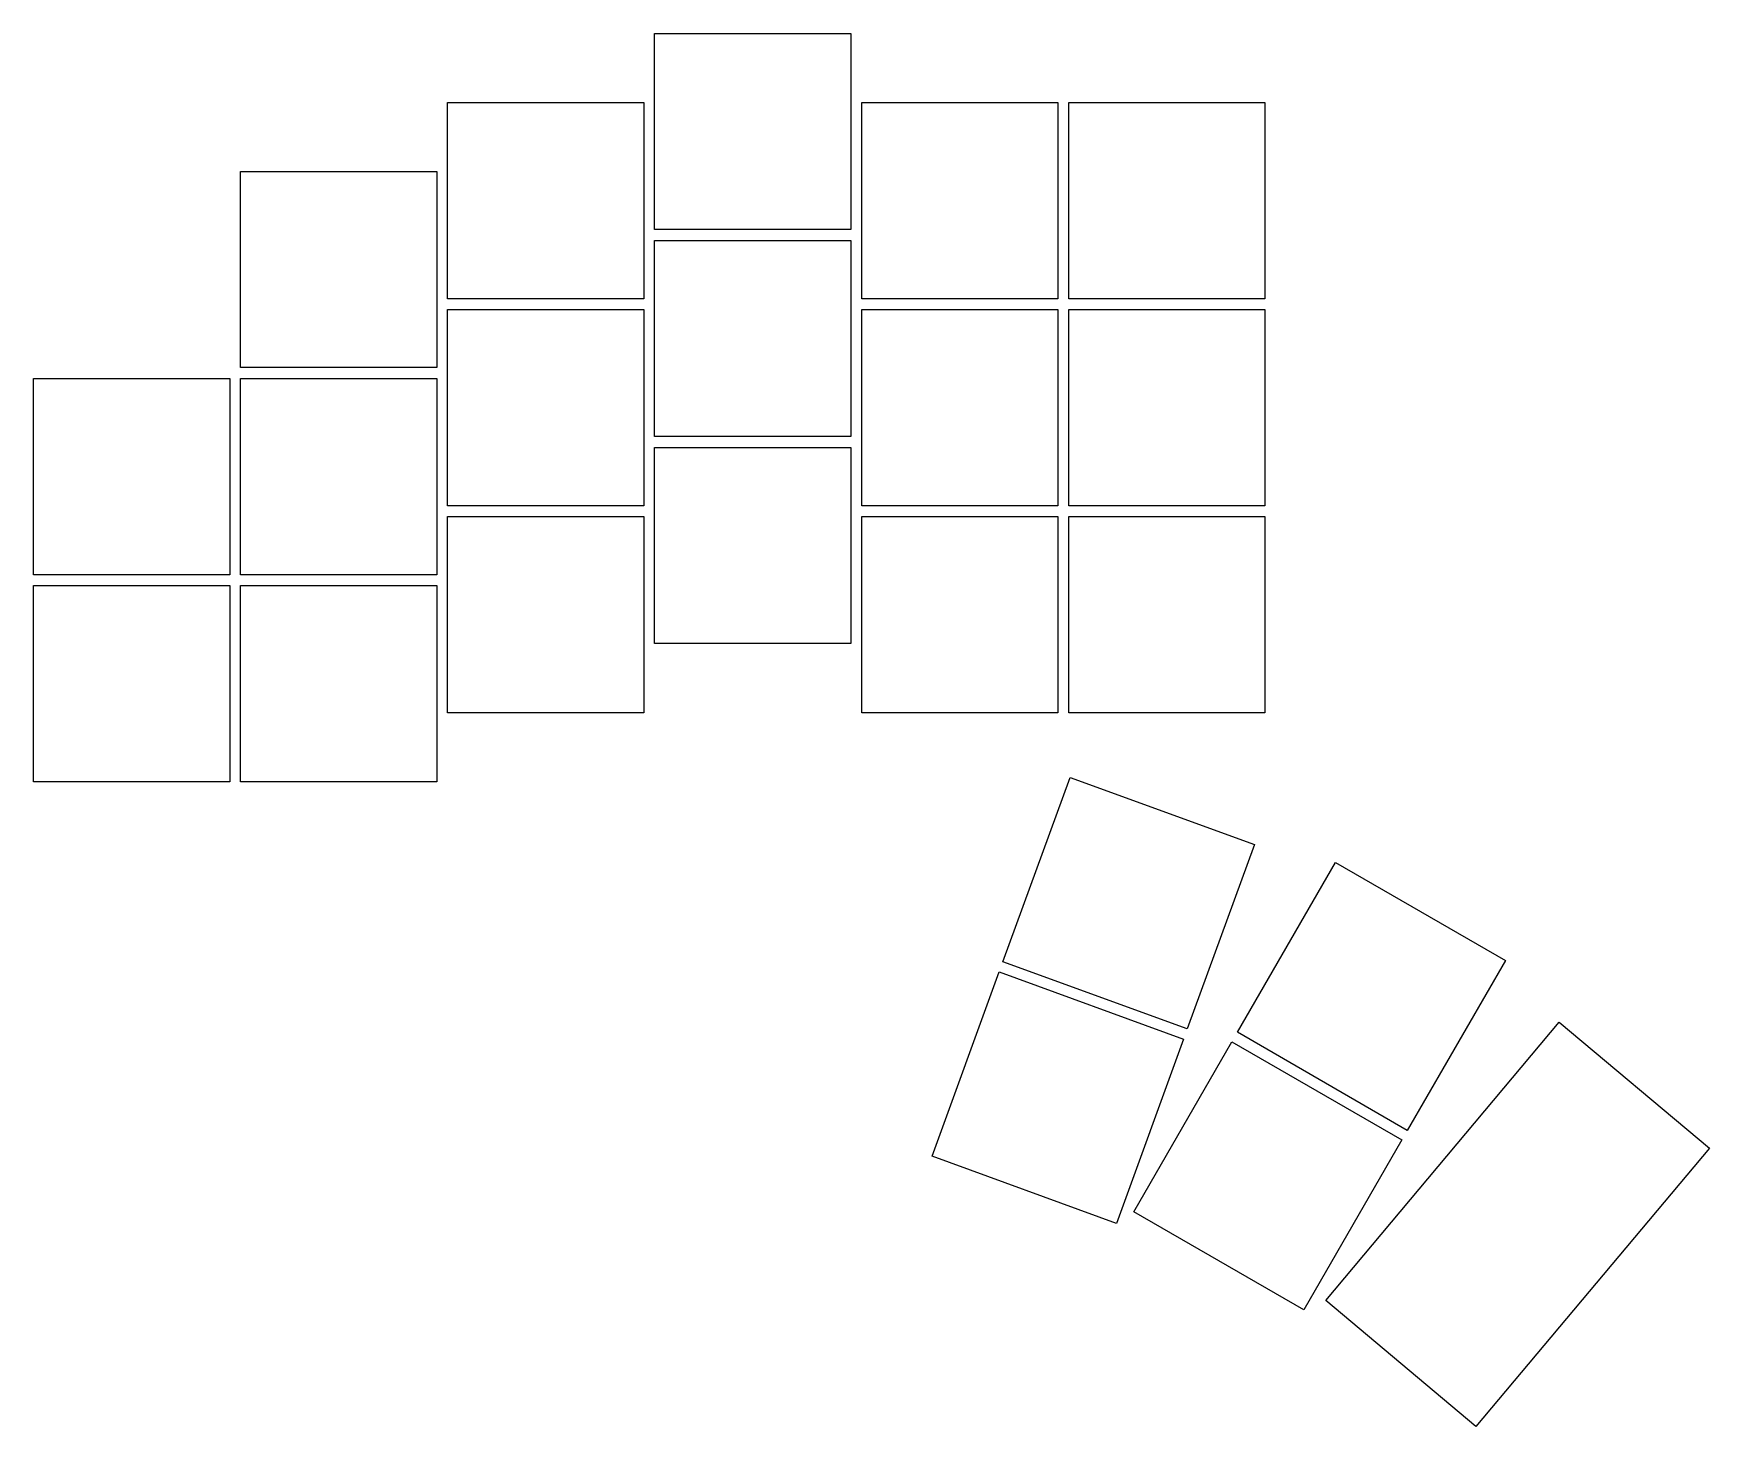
# Model space of a CAD drawing. Header units: millimetres. Extents: x 91 to 245, y -168 to -40.
import ezdxf

# ---------------------------------------------------------------- set-up
doc = ezdxf.new("R2010")
doc.units = ezdxf.units.MM

msp = doc.modelspace()

# ---------------------------------------------------------------- linework, layer by layer
for p, q in [((148, -40.33), (166, -40.33)), ((148, -58.33), (148, -40.33)), ((166, -40.33), (166, -58.33)), ((129, -46.67), (147, -46.67)), ((129, -64.67), (129, -46.67)), ((147, -46.67), (147, -64.67)), ((167, -46.67), (185, -46.67)), ((167, -64.67), (167, -46.67)), ((185, -46.67), (185, -64.67)), ((186, -46.67), (204, -46.67)), ((186, -64.67), (186, -46.67)), ((204, -46.67), (204, -64.67)), ((110, -53), (128, -53)), ((110, -71), (110, -53)), ((128, -53), (128, -71)), ((166, -58.33), (148, -58.33)), ((148, -59.33), (166, -59.33)), ((148, -77.33), (148, -59.33)), ((166, -59.33), (166, -77.33)), ((147, -64.67), (129, -64.67)), ((129, -65.67), (147, -65.67)), ((129, -83.67), (129, -65.67)), ((147, -65.67), (147, -83.67)), ((185, -64.67), (167, -64.67)), ((167, -65.67), (185, -65.67)), ((167, -83.67), (167, -65.67)), ((185, -65.67), (185, -83.67)), ((204, -64.67), (186, -64.67)), ((186, -65.67), (204, -65.67)), ((186, -83.67), (186, -65.67)), ((204, -65.67), (204, -83.67)), ((91, -72), (109, -72)), ((91, -90), (91, -72)), ((109, -72), (109, -90)), ((128, -71), (110, -71)), ((110, -72), (128, -72)), ((110, -90), (110, -72)), ((128, -72), (128, -90)), ((166, -77.33), (148, -77.33)), ((148, -78.33), (166, -78.33)), ((148, -96.33), (148, -78.33)), ((166, -78.33), (166, -96.33)), ((147, -83.67), (129, -83.67)), ((185, -83.67), (167, -83.67)), ((204, -83.67), (186, -83.67)), ((129, -84.67), (147, -84.67)), ((129, -102.67), (129, -84.67)), ((147, -84.67), (147, -102.67)), ((167, -84.67), (185, -84.67)), ((167, -102.67), (167, -84.67)), ((185, -84.67), (185, -102.67)), ((186, -84.67), (204, -84.67)), ((186, -102.67), (186, -84.67)), ((204, -84.67), (204, -102.67)), ((109, -90), (91, -90)), ((128, -90), (110, -90)), ((91, -91), (109, -91)), ((91, -109), (91, -91)), ((109, -91), (109, -109)), ((110, -91), (128, -91)), ((110, -109), (110, -91)), ((128, -91), (128, -109)), ((166, -96.33), (148, -96.33)), ((147, -102.67), (129, -102.67)), ((185, -102.67), (167, -102.67)), ((204, -102.67), (186, -102.67)), ((109, -109), (91, -109)), ((128, -109), (110, -109)), ((179.96, -125.52), (186.12, -108.61)), ((186.12, -108.61), (203.03, -114.77)), ((203.03, -114.77), (196.88, -131.68)), ((201.48, -132), (210.48, -116.41)), ((210.48, -116.41), (226.07, -125.41)), ((196.88, -131.68), (179.96, -125.52)), ((226.07, -125.41), (217.07, -141)), ((173.46, -143.38), (179.62, -126.46)), ((179.62, -126.46), (196.54, -132.62)), ((217.07, -141), (201.48, -132)), ((209.58, -156.61), (231.01, -131.07)), ((231.01, -131.07), (244.8, -142.64)), ((196.54, -132.62), (190.38, -149.54)), ((191.98, -148.46), (200.98, -132.87)), ((200.98, -132.87), (216.57, -141.87)), ((216.57, -141.87), (207.57, -157.46)), ((244.8, -142.64), (223.37, -168.18)), ((190.38, -149.54), (173.46, -143.38)), ((207.57, -157.46), (191.98, -148.46)), ((223.37, -168.18), (209.58, -156.61))]:
    msp.add_line(p, q)

doc.saveas('drawing.dxf')
